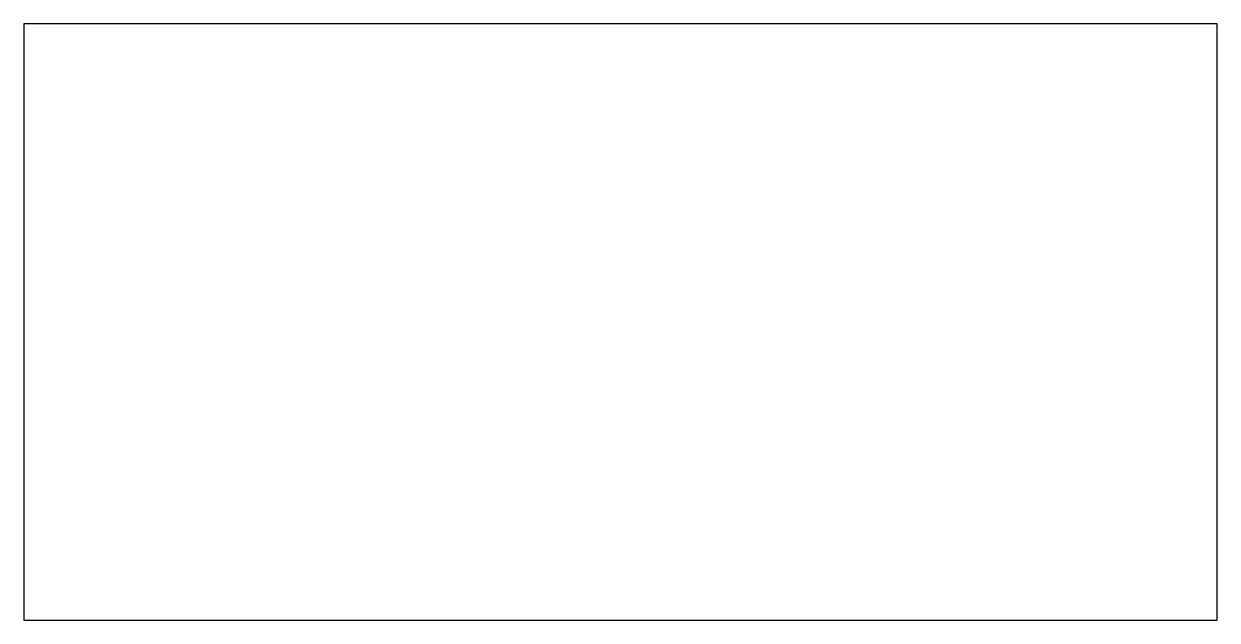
# Model space of a CAD drawing. Extents: x 5.4 to 105.4, y 35.2 to 85.2.
import ezdxf

# ---------------------------------------------------------------- set-up
doc = ezdxf.new("R2010")
doc.units = 0

msp = doc.modelspace()

# ---------------------------------------------------------------- linework, layer by layer
at = {"color": 7}
msp.add_lwpolyline([(5.423952, 35.201368), (105.423827, 35.201368), (105.423827, 85.201308), (5.423952, 85.201308), (5.423952, 35.201368)], close=True, dxfattribs=at)

doc.saveas('drawing.dxf')
